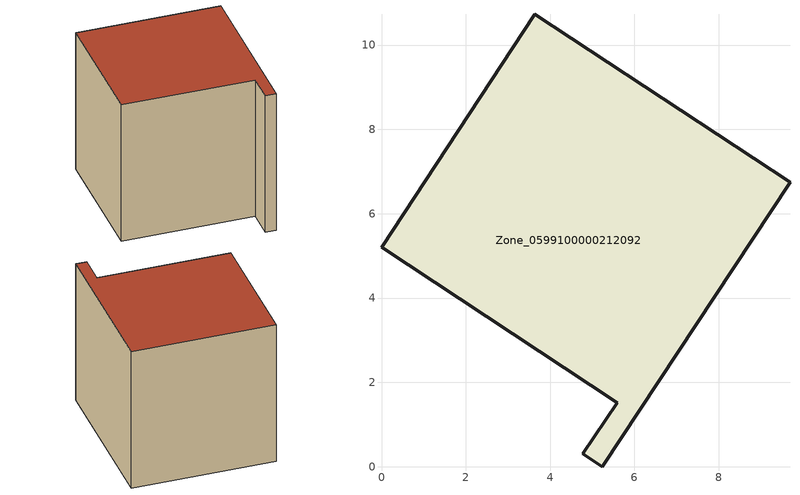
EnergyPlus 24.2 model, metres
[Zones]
Zone_0599100000212092
 floor ground (C_G): 5.59,1.52 0,5.2 3.64,10.73 9.69,6.75 5.24,0 4.78,0.3 z0
 wall outside (C_F): 9.69,6.75 3.64,10.73 0,5.2 5.59,1.52 4.78,0.3 5.24,0 9.69,6.75 z0:7.66
 roof outside (C_R): 5.24,0 9.69,6.75 3.64,10.73 0,5.2 5.59,1.52 4.78,0.3 z7.66
[BUILDING]
Pand.0599100000212092: North Axis=0; Terrain=City; Loads Convergence Tolerance Value=0.04; Temperature Convergence Tolerance Value=0.4; Solar Distribution=FullExterior; Maximum Number of Warmup Days=25; Minimum Number of Warmup Days=1
[Site:Location]
Rotterdam.The.Hague.AP_ZH_NLD Design_Conditions: Latitude=51.96; Longitude=4.45; Time Zone=1; Elevation=-4.5
[SITE:GROUNDTEMPERATURE:BUILDINGSURFACE]
18, 18, 18, 18, 18, 18, 18, 18, 18, 18, 18, 18
[MATERIAL] Thermal Absorptance=0.9; Solar Absorptance=0.7; Visible Absorptance=0.7
Name | Roughness | Thickness | Conductivity | Density | Specific Heat
G.TI.1946 | MediumSmooth | 0.15 | 1 | 540 | 1210
F.TI.1946 | Rough | 0.3 | 0.857143 | 1920 | 840
R.TI.1946 | MediumRough | 0.2 | 0.1 | 1500 | 1000
[CONSTRUCTION]
C_G: G.TI.1946
C_F: F.TI.1946
C_R: R.TI.1946
[ZONE]
Zone_0599100000212092: Type=1; Multiplier=1; Ceiling Height=Autocalculate; Volume=Autocalculate; Floor Area=autocalculate; Part of Total Floor Area=Yes
[ZONEINFILTRATION:DESIGNFLOWRATE]
Infil_Zone_0599100000212092: Zone or ZoneList or Space or SpaceList=Zone_0599100000212092; Schedule=AlwaysOn; Design Flow Rate Calculation Method=Flow/Area; Flow Rate per Floor Area=0.003; Constant Term Coefficient=1; Temperature Term Coefficient=0; Velocity Term Coefficient=0; Velocity Squared Term Coefficient=0
[HVACTEMPLATE:ZONE:IDEALLOADSAIRSYSTEM]
Zone_0599100000212092: Maximum Heating Supply Air Temperature=50; Minimum Cooling Supply Air Temperature=13; Maximum Heating Supply Air Humidity Ratio=0.0156; Minimum Cooling Supply Air Humidity Ratio=0.0077; Heating Limit=NoLimit; Cooling Limit=NoLimit; Dehumidification Control Type=ConstantSensibleHeatRatio; Cooling Sensible Heat Ratio=0.7; Dehumidification Setpoint=60; Humidification Control Type=None; Humidification Setpoint=30; Outdoor Air Method=None; Outdoor Air Flow Rate per Person=0.00944; Outdoor Air Flow Rate per Zone Floor Area=0; Outdoor Air Flow Rate per Zone=0; Demand Controlled Ventilation Type=None; Outdoor Air Economizer Type=NoEconomizer; Heat Recovery Type=None; Sensible Heat Recovery Effectiveness=0.7; Latent Heat Recovery Effectiveness=0.65
[ZONECONTROL:THERMOSTAT]
ThermostatControl_Zone_0599100000212092: Zone or ZoneList=Zone_0599100000212092; Control Type Schedule=DualSetpointControlType; Control 1=Thermostat_Zone_0599100000212092; Temperature Difference Between Cutout And Setpoint=0
[THERMOSTATSETPOINT:DUALSETPOINT]
Thermostat_Zone_0599100000212092: Heating Setpoint Temperature Schedule=HeatingSetpoint_Zone_0599100000212092; Cooling Setpoint Temperature Schedule=CoolingSetpoint_Zone_0599100000212092
[SCHEDULE:COMPACT]
HeatingSetpoint_Zone_0599100000212092: Through: 12/31, For: AllDays, Until: 24:00, 21
CoolingSetpoint_Zone_0599100000212092: Through: 12/31, For: AllDays, Until: 24:00, 24
DualSetpointControlType: Through: 12/31, For: AllDays, Until: 24:00, 4
AlwaysOn: Through: 12/31, For: AllDays, Until: 24:00, 1
